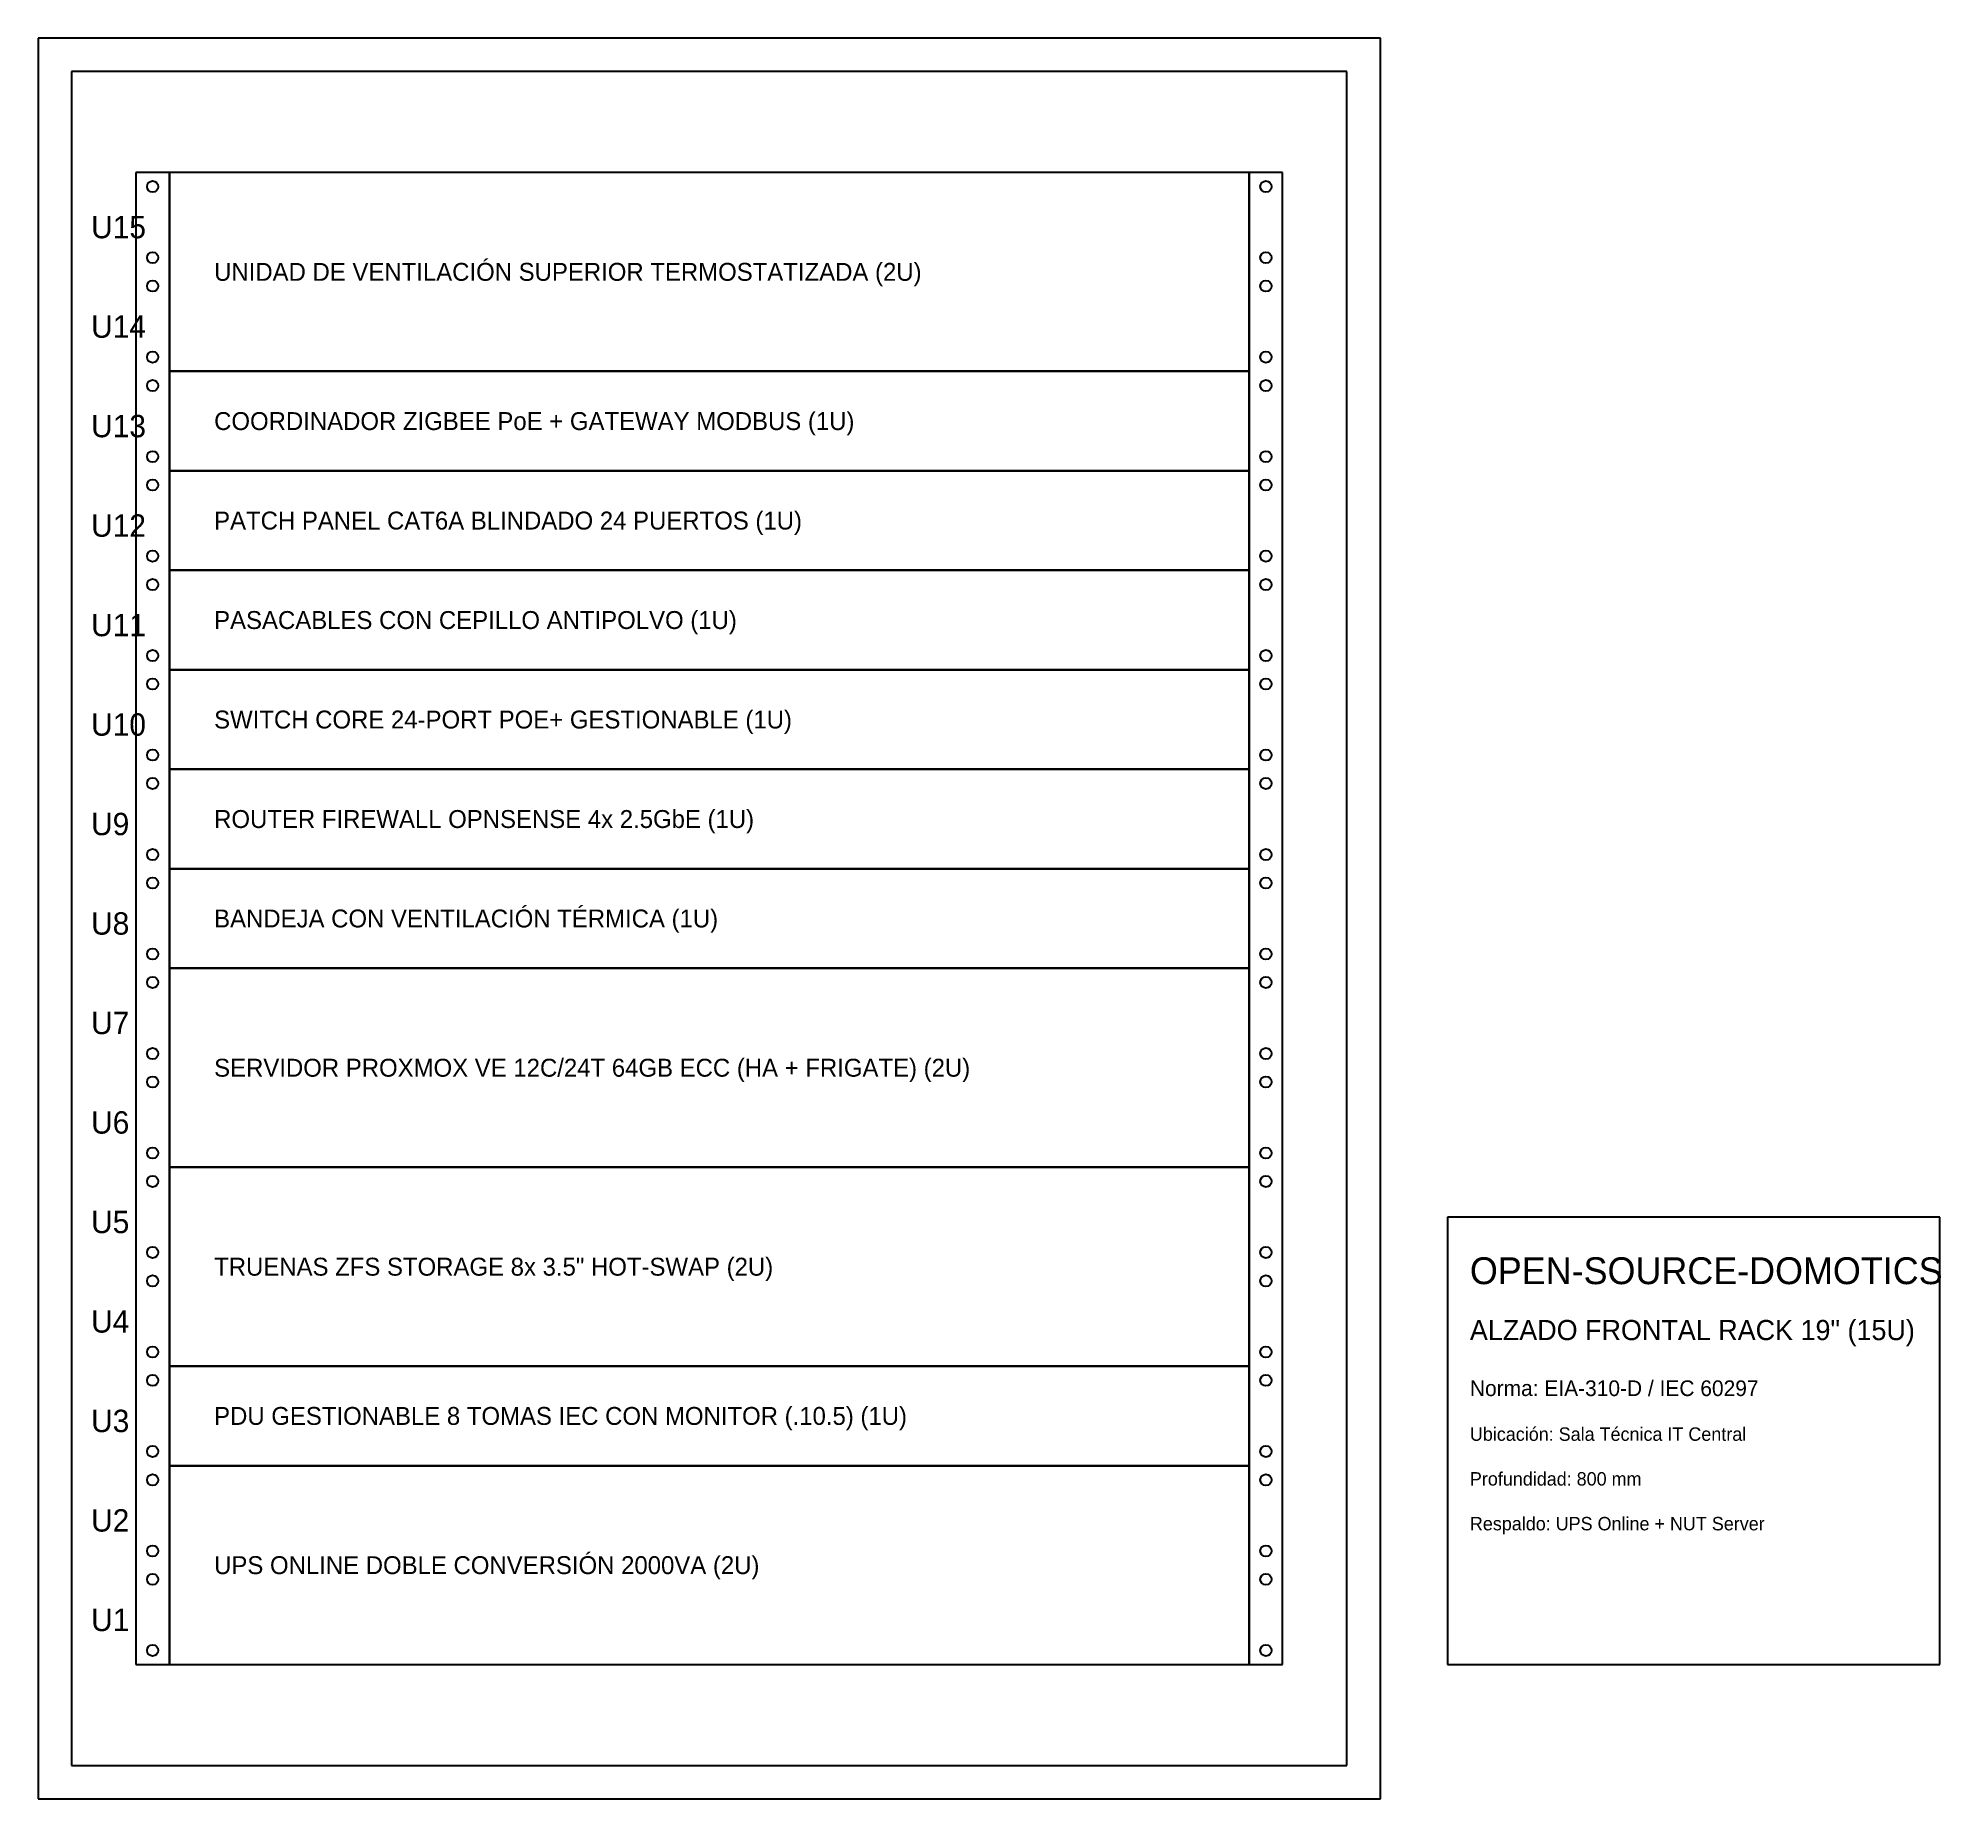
# Model space of a CAD drawing. Extents: x 0 to 851, y 0 to 787.
import ezdxf

# ---------------------------------------------------------------- set-up
doc = ezdxf.new("R2010")
doc.units = 0
for name, color, linetype in [('ALMACENAMIENTO_ZFS', 6, 'CONTINUOUS'), ('ENERGIA_UPS_PDU', 2, 'CONTINUOUS'), ('EQUIPOS_RED', 4, 'CONTINUOUS'), ('GUIAS_19_PULGADAS', 3, 'CONTINUOUS'), ('MARCO_RACK', 7, 'CONTINUOUS'), ('SERVIDORES_COMPUTO', 1, 'CONTINUOUS'), ('TEXTO_COTAS', 7, 'CONTINUOUS')]:
    doc.layers.add(name, color=color, linetype=linetype)

msp = doc.modelspace()

# ---------------------------------------------------------------- linework, layer by layer
at = {"layer": 'ALMACENAMIENTO_ZFS'}
for p, q in [((541.3, 282.25), (58.7, 282.25)), ((58.7, 282.25), (58.7, 193.35)), ((541.3, 193.35), (541.3, 282.25)), ((58.7, 193.35), (541.3, 193.35))]:
    msp.add_line(p, q, dxfattribs=at)
at = {"layer": 'ENERGIA_UPS_PDU'}
for p, q in [((541.3, 193.35), (58.7, 193.35)), ((58.7, 193.35), (58.7, 148.9)), ((541.3, 148.9), (541.3, 193.35)), ((541.3, 148.9), (58.7, 148.9)), ((58.7, 148.9), (58.7, 60)), ((58.7, 148.9), (541.3, 148.9)), ((541.3, 60), (541.3, 148.9)), ((58.7, 60), (541.3, 60))]:
    msp.add_line(p, q, dxfattribs=at)
at = {"layer": 'EQUIPOS_RED'}
for p, q in [((541.3, 637.85), (58.7, 637.85)), ((58.7, 637.85), (58.7, 593.4)), ((541.3, 593.4), (541.3, 637.85)), ((541.3, 593.4), (58.7, 593.4)), ((58.7, 593.4), (58.7, 548.95)), ((58.7, 593.4), (541.3, 593.4)), ((541.3, 548.95), (541.3, 593.4)), ((58.7, 548.95), (541.3, 548.95)), ((541.3, 504.5), (58.7, 504.5)), ((58.7, 504.5), (58.7, 460.05)), ((541.3, 460.05), (541.3, 504.5)), ((541.3, 460.05), (58.7, 460.05)), ((58.7, 460.05), (58.7, 415.6)), ((58.7, 460.05), (541.3, 460.05)), ((541.3, 415.6), (541.3, 460.05)), ((58.7, 415.6), (541.3, 415.6))]:
    msp.add_line(p, q, dxfattribs=at)
at = {"layer": 'GUIAS_19_PULGADAS'}
for p, q in [((58.7, 726.75), (43.7, 726.75)), ((43.7, 726.75), (43.7, 60)), ((58.7, 60), (58.7, 726.75)), ((556.3, 726.75), (541.3, 726.75)), ((541.3, 726.75), (541.3, 60)), ((556.3, 60), (556.3, 726.75)), ((43.7, 60), (58.7, 60)), ((541.3, 60), (556.3, 60))]:
    msp.add_line(p, q, dxfattribs=at)
for centre in [(51.2, 720.4), (548.8, 720.4), (51.2, 688.65), (548.8, 688.65), (51.2, 675.95), (548.8, 675.95), (51.2, 644.2), (548.8, 644.2), (51.2, 631.5), (548.8, 631.5), (51.2, 599.75), (548.8, 599.75), (51.2, 587.05), (548.8, 587.05), (51.2, 555.3), (548.8, 555.3), (51.2, 542.6), (548.8, 542.6), (51.2, 510.85), (548.8, 510.85), (51.2, 498.15), (548.8, 498.15), (51.2, 466.4), (548.8, 466.4), (51.2, 453.7), (548.8, 453.7), (51.2, 421.95), (548.8, 421.95), (51.2, 409.25), (548.8, 409.25), (51.2, 377.5), (548.8, 377.5), (51.2, 364.8), (548.8, 364.8), (51.2, 333.05), (548.8, 333.05), (51.2, 320.35), (548.8, 320.35), (51.2, 288.6), (548.8, 288.6), (51.2, 275.9), (548.8, 275.9), (51.2, 244.15), (548.8, 244.15), (51.2, 231.45), (548.8, 231.45), (51.2, 199.7), (548.8, 199.7), (51.2, 187), (548.8, 187), (51.2, 155.25), (548.8, 155.25), (51.2, 142.55), (548.8, 142.55), (51.2, 110.8), (548.8, 110.8), (51.2, 98.1), (548.8, 98.1), (51.2, 66.35), (548.8, 66.35)]:
    msp.add_circle(centre, 2.5, dxfattribs=at)
at = {"layer": 'MARCO_RACK'}
for p, q in [((600, 786.75), (0, 786.75)), ((0, 786.75), (0, 0)), ((600, 0), (600, 786.75)), ((585, 771.75), (15, 771.75)), ((15, 771.75), (15, 15)), ((585, 15), (585, 771.75)), ((541.3, 726.75), (58.7, 726.75)), ((58.7, 726.75), (58.7, 637.85)), ((541.3, 637.85), (541.3, 726.75)), ((58.7, 637.85), (541.3, 637.85)), ((541.3, 548.95), (58.7, 548.95)), ((58.7, 548.95), (58.7, 504.5)), ((541.3, 504.5), (541.3, 548.95)), ((58.7, 504.5), (541.3, 504.5)), ((541.3, 415.6), (58.7, 415.6)), ((58.7, 415.6), (58.7, 371.15)), ((541.3, 371.15), (541.3, 415.6)), ((58.7, 371.15), (541.3, 371.15)), ((850, 260), (630, 260)), ((630, 260), (630, 60)), ((850, 60), (850, 260)), ((630, 60), (850, 60)), ((15, 15), (585, 15)), ((0, 0), (600, 0))]:
    msp.add_line(p, q, dxfattribs=at)
at = {"layer": 'SERVIDORES_COMPUTO'}
for p, q in [((541.3, 371.15), (58.7, 371.15)), ((58.7, 371.15), (58.7, 282.25)), ((541.3, 282.25), (541.3, 371.15)), ((58.7, 282.25), (541.3, 282.25))]:
    msp.add_line(p, q, dxfattribs=at)

# ---------------------------------------------------------------- texts
at = {"layer": 'TEXTO_COTAS'}
for s, height, p in [('U15', 10, (23.7, 697.3)), ('UNIDAD DE VENTILACIÓN SUPERIOR TERMOSTATIZADA (2U)', 8, (78.7, 678.3)), ('U14', 10, (23.7, 652.85)), ('U13', 10, (23.7, 608.4)), ('COORDINADOR ZIGBEE PoE + GATEWAY MODBUS (1U)', 8, (78.7, 611.62)), ('U12', 10, (23.7, 563.95)), ('PATCH PANEL CAT6A BLINDADO 24 PUERTOS (1U)', 8, (78.7, 567.17)), ('U11', 10, (23.7, 519.5)), ('PASACABLES CON CEPILLO ANTIPOLVO (1U)', 8, (78.7, 522.73)), ('U10', 10, (23.7, 475.05)), ('SWITCH CORE 24-PORT POE+ GESTIONABLE (1U)', 8, (78.7, 478.27)), ('U9', 10, (23.7, 430.6)), ('ROUTER FIREWALL OPNSENSE 4x 2.5GbE (1U)', 8, (78.7, 433.82)), ('U8', 10, (23.7, 386.15)), ('BANDEJA CON VENTILACIÓN TÉRMICA (1U)', 8, (78.7, 389.38)), ('U7', 10, (23.7, 341.7)), ('SERVIDOR PROXMOX VE 12C/24T 64GB ECC (HA + FRIGATE) (2U)', 8, (78.7, 322.7)), ('U6', 10, (23.7, 297.25)), ('U5', 10, (23.7, 252.8)), ('TRUENAS ZFS STORAGE 8x 3.5" HOT-SWAP (2U)', 8, (78.7, 233.8)), ('OPEN-SOURCE-DOMOTICS', 12, (640, 230)), ('U4', 10, (23.7, 208.35)), ('ALZADO FRONTAL RACK 19" (15U)', 9, (640, 205)), ('Norma: EIA-310-D / IEC 60297', 7, (640, 180)), ('U3', 10, (23.7, 163.9)), ('PDU GESTIONABLE 8 TOMAS IEC CON MONITOR (.10.5) (1U)', 8, (78.7, 167.12)), ('Ubicación: Sala Técnica IT Central', 6, (640, 160)), ('Profundidad: 800 mm', 6, (640, 140)), ('U2', 10, (23.7, 119.45)), ('Respaldo: UPS Online + NUT Server', 6, (640, 120)), ('UPS ONLINE DOBLE CONVERSIÓN 2000VA (2U)', 8, (78.7, 100.45)), ('U1', 10, (23.7, 75))]:
    msp.add_text(s, height=height, dxfattribs=at).set_placement(p)

doc.saveas('drawing.dxf')
